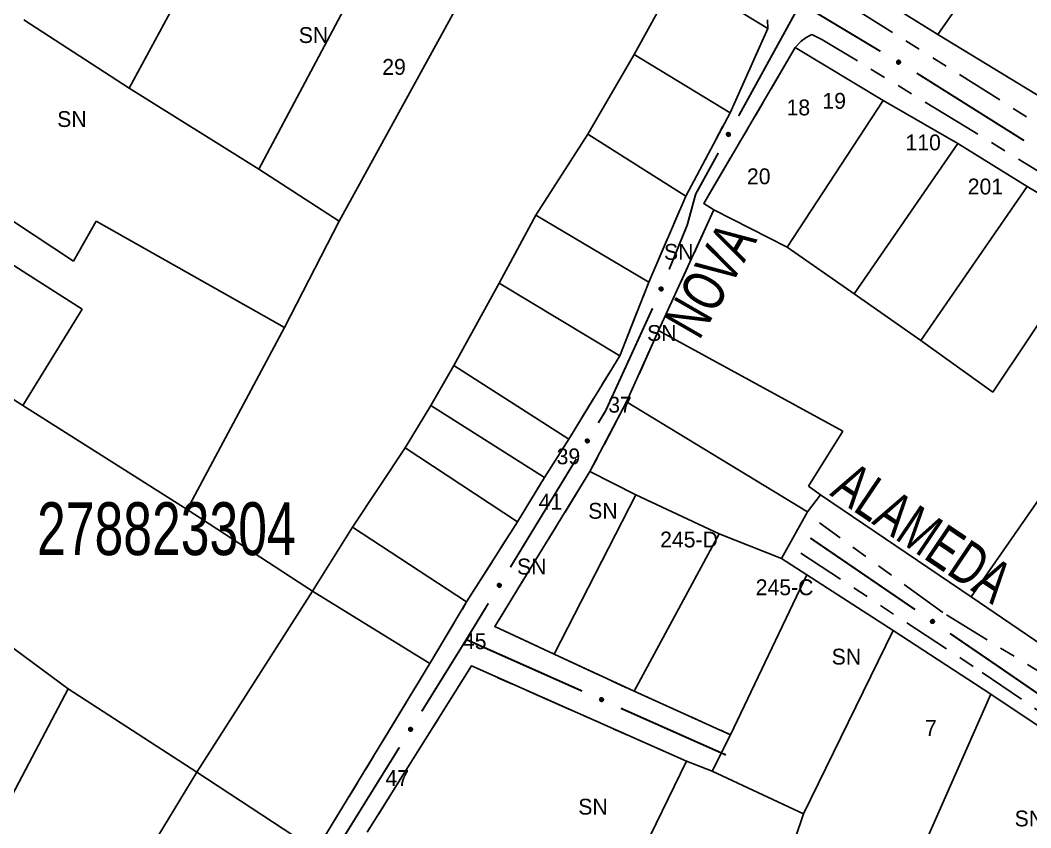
# Model space of a CAD drawing. Extents: x 205454 to 206599, y 4874260 to 4875179.
# Drawn here: x 205836.1 to 205931.7, y 4874680.3 to 4874756.7 of the extents above; entities that cross this region are included whole.
import ezdxf
from ezdxf.enums import TextEntityAlignment as Align

# ---------------------------------------------------------------- set-up
doc = ezdxf.new("R2010")
doc.units = 0
doc.header["$LTSCALE"] = 1.5
doc.header["$MEASUREMENT"] = 0
doc.linetypes.add('TRACO_25', pattern=[8, 3, -1, 1, -1, 1, -1])
for name, color, linetype in [('CD_MALHA_LOTES', 7, 'CONTINUOUS'), ('CD_TXT_QUADRA', 255, 'CONTINUOUS'), ('RU-QUADRA', 210, 'CONTINUOUS'), ('SV-EIXO-RUA-N-PAV', 6, 'CONTINUOUS'), ('SV-RUA-NAO-PAV', 7, 'CONTINUOUS'), ('SV-TXT-RUA-N-PAV', 7, 'CONTINUOUS'), ('Th_NmrPort', 7, 'CONTINUOUS')]:
    doc.layers.add(name, color=color, linetype=linetype)
doc.styles.add('ARIAL', font='ARIAL.SHX')

msp = doc.modelspace()

# ---------------------------------------------------------------- linework, layer by layer
at = {"layer": 'CD_MALHA_LOTES', "linetype": 'Continuous', "flags": 128}
for points in [[(205858.64849, 4874742.623141), (205875.685457, 4874774.701755)], [(205883.820225, 4874769.790197), (205866.220475, 4874737.711583)], [(205922.87439, 4874755.377373), (205931.118919, 4874767.214702)], [(205846.369595, 4874750.297451), (205852.509042, 4874761.655429)], [(205894.154962, 4874753.469499), (205898.350251, 4874761.092646)], [(205898.350251, 4874761.092646), (205906.791992, 4874755.925278)], [(205922.87439, 4874755.377373), (205914.402946, 4874760.672025)], [(205846.369595, 4874750.297451), (205836.392992, 4874756.743871)], [(205906.791992, 4874755.925278), (205903.210647, 4874747.943996)], [(205937.434683, 4874746.489921), (205922.87439, 4874755.377373)], [(205889.755025, 4874745.948676), (205894.154962, 4874753.469499)], [(205903.210647, 4874747.943996), (205894.154962, 4874753.469499)], [(205900.721418, 4874739.363794), (205909.367151, 4874754.121165)], [(205909.367151, 4874754.121165), (205917.714755, 4874749.112603)], [(205858.64849, 4874742.623141), (205846.369595, 4874750.297451)], [(205908.621829, 4874735.249617), (205917.714755, 4874749.112603)], [(205917.714755, 4874749.112603), (205924.750592, 4874745.058052)], [(205903.210647, 4874747.943996), (205899.015358, 4874740.065038)], [(205841.099902, 4874733.925591), (205820.686239, 4874747.381213)], [(205884.843467, 4874738.274366), (205889.755025, 4874745.948676)], [(205899.015358, 4874740.065038), (205889.755025, 4874745.948676)], [(205914.942158, 4874730.837312), (205924.750592, 4874745.058052)], [(205924.750592, 4874745.058052), (205931.339237, 4874740.973689)], [(205841.918495, 4874729.372167), (205818.332784, 4874744.413814)], [(205866.220475, 4874737.711583), (205858.64849, 4874742.623141)], [(205921.262486, 4874726.425007), (205931.339237, 4874740.973689)], [(205931.339237, 4874740.973689), (205938.315449, 4874736.859512)], [(205899.015358, 4874740.065038), (205895.536338, 4874731.93027)], [(205901.67543, 4874738.767536), (205900.721418, 4874739.363794)], [(205881.364446, 4874731.827946), (205884.843467, 4874738.274366)], [(205895.536338, 4874731.93027), (205884.843467, 4874738.274366)], [(205896.458177, 4874727.349206), (205901.67543, 4874738.767536)], [(205908.621829, 4874735.249617), (205901.67543, 4874738.767536)], [(205843.248709, 4874737.711583), (205841.099902, 4874733.925591)], [(205861.053107, 4874727.632657), (205843.248709, 4874737.711583)], [(205861.053107, 4874727.632657), (205866.220475, 4874737.711583)], [(205938.315449, 4874736.859512), (205928.059821, 4874721.535696)], [(205836.290668, 4874720.26532), (205812.091012, 4874735.920911)], [(205914.942158, 4874730.837312), (205908.621829, 4874735.249617)], [(205926.032546, 4874702.15733), (205947.020808, 4874732.387582)], [(205877.066833, 4874724.051312), (205881.364446, 4874731.827946)], [(205892.773586, 4874724.97223), (205881.364446, 4874731.827946)], [(205895.536338, 4874731.93027), (205892.773586, 4874724.97223)], [(205921.262486, 4874726.425007), (205914.942158, 4874730.837312)], [(205836.290668, 4874720.26532), (205841.918495, 4874729.372167)], [(205851.843936, 4874710.442204), (205861.053107, 4874727.632657)], [(205893.417264, 4874720.611497), (205896.458177, 4874727.349206)], [(205913.868894, 4874717.8389), (205896.458177, 4874727.349206)], [(205928.059821, 4874721.535696), (205921.262486, 4874726.425007)], [(205892.773586, 4874724.97223), (205887.964352, 4874717.093272)], [(205874.918026, 4874720.26532), (205877.066833, 4874724.051312)], [(205887.964352, 4874717.093272), (205877.066833, 4874724.051312)], [(205851.843936, 4874710.442204), (205836.290668, 4874720.26532)], [(205872.462247, 4874716.274679), (205874.918026, 4874720.26532)], [(205885.66206, 4874713.460765), (205874.918026, 4874720.26532)], [(205889.958971, 4874714.022853), (205893.417264, 4874720.611497)], [(205910.529853, 4874710.206805), (205893.417264, 4874720.611497)], [(205910.649104, 4874712.65146), (205913.868894, 4874717.8389)], [(205887.964352, 4874717.093272), (205885.66206, 4874713.460765)], [(205867.499527, 4874708.753855), (205872.462247, 4874716.274679)], [(205883.103956, 4874709.265476), (205872.462247, 4874716.274679)], [(205880.955484, 4874699.35492), (205889.958971, 4874714.022853)], [(205894.31165, 4874711.8167), (205889.958971, 4874714.022853)], [(205885.66206, 4874713.460765), (205883.103956, 4874709.265476)], [(205911.781993, 4874711.8167), (205910.649104, 4874712.65146)], [(205886.560304, 4874696.7612), (205894.31165, 4874711.8167)], [(205902.182249, 4874708.119904), (205894.31165, 4874711.8167)], [(205911.781993, 4874711.8167), (205910.529853, 4874710.206805)], [(205926.032546, 4874702.15733), (205911.781993, 4874711.8167)], [(205863.713534, 4874702.716732), (205851.843936, 4874710.442204)], [(205910.529853, 4874710.206805), (205908.085197, 4874705.7945)], [(205883.103956, 4874709.265476), (205878.294722, 4874701.693491)], [(205863.713534, 4874702.716732), (205867.499527, 4874708.753855)], [(205878.294722, 4874701.693491), (205867.499527, 4874708.753855)], [(205894.132773, 4874693.243281), (205902.182249, 4874708.119904)], [(205902.182249, 4874708.119904), (205908.085197, 4874705.7945)], [(205908.085197, 4874705.7945), (205910.470227, 4874704.244231)], [(205903.255512, 4874689.129105), (205910.470227, 4874704.244231)], [(205910.470227, 4874704.244231), (205918.638954, 4874698.997165)], [(205852.764853, 4874685.577441), (205863.713534, 4874702.716732)], [(205874.815702, 4874695.861015), (205863.713534, 4874702.716732)], [(205878.294722, 4874701.693491), (205874.815702, 4874695.861015)], [(205933.515577, 4874697.059328), (205926.032546, 4874702.15733)], [(205886.560304, 4874696.7612), (205880.955484, 4874699.35492)], [(205910.172098, 4874681.646074), (205918.638954, 4874698.997165)], [(205918.638954, 4874698.997165), (205927.880944, 4874692.974965)], [(205833.886051, 4874698.419119), (205840.588282, 4874693.456398)], [(205874.815702, 4874695.861015), (205864.071669, 4874678.158941)], [(205894.132773, 4874693.243281), (205886.560304, 4874696.7612)], [(205868.881271, 4874679.916927), (205878.749331, 4874695.628311)], [(205878.749331, 4874695.628311), (205899.08171, 4874686.624823)], [(205826.262904, 4874666.340505), (205840.588282, 4874693.456398)], [(205840.588282, 4874693.456398), (205852.764853, 4874685.577441)], [(205903.255512, 4874689.129105), (205894.132773, 4874693.243281)], [(205916.432801, 4874667.037766), (205927.880944, 4874692.974965)], [(205927.880944, 4874692.974965), (205939.001145, 4874685.55156)], [(205901.526365, 4874685.670811), (205903.255512, 4874689.129105)], [(205892.761381, 4874673.596598), (205899.08171, 4874686.624823)], [(205899.08171, 4874686.624823), (205901.526365, 4874685.670811)], [(205848.467239, 4874678.517076), (205852.764853, 4874685.577441)], [(205864.071669, 4874678.158941), (205852.764853, 4874685.577441)], [(205910.172098, 4874681.646074), (205901.526365, 4874685.670811)], [(205909.337338, 4874679.201418), (205910.172098, 4874681.646074)]]:
    msp.add_lwpolyline(points, dxfattribs=at)
at = {"layer": 'RU-QUADRA', "linetype": 'Continuous', "flags": 128}
for points in [[(205898.350251, 4874761.092646), (205906.791992, 4874755.925278), (205903.210647, 4874747.943996), (205899.015358, 4874740.065038), (205895.536338, 4874731.93027), (205892.773586, 4874724.97223), (205887.964352, 4874717.093272), (205885.66206, 4874713.460765), (205883.103956, 4874709.265476), (205878.294722, 4874701.693491), (205874.815702, 4874695.861015), (205864.071669, 4874678.158941), (205859.774055, 4874671.456711), (205856.704332, 4874666.135856), (205852.918339, 4874660.201057), (205850.257912, 4874655.698796), (205837.31391, 4874660.917326), (205826.262904, 4874666.340505)], [(205914.402946, 4874760.672025), (205922.87439, 4874755.377373), (205937.434683, 4874746.489921), (205943.863904, 4874742.632388), (205952.486623, 4874737.489012), (205951.957158, 4874736.505719), (205963.794488, 4874729.887404), (205969.769881, 4874726.408061), (205975.669636, 4874722.928718), (205985.5782, 4874717.331514), (205991.288861, 4874713.965628), (205998.323184, 4874709.729906), (206008.388601, 4874705.049733), (206036.660083, 4874697.294326)], [(205868.881271, 4874679.916927), (205878.749331, 4874695.628311), (205899.08171, 4874686.624823), (205901.526365, 4874685.670811), (205903.255512, 4874689.129105), (205894.132773, 4874693.243281), (205886.560304, 4874696.7612), (205880.955484, 4874699.35492), (205889.958971, 4874714.022853), (205893.417264, 4874720.611497), (205896.458177, 4874727.349206), (205901.67543, 4874738.767536), (205900.721418, 4874739.363794), (205909.367151, 4874754.121165), (205917.714755, 4874749.112603), (205924.750592, 4874745.058052), (205931.339237, 4874740.973689), (205938.315449, 4874736.859512)], [(205933.515577, 4874697.059328), (205926.032546, 4874702.15733), (205911.781993, 4874711.8167), (205910.529853, 4874710.206805), (205908.085197, 4874705.7945), (205910.470227, 4874704.244231), (205918.638954, 4874698.997165), (205927.880944, 4874692.974965), (205939.001145, 4874685.55156)]]:
    msp.add_lwpolyline(points, dxfattribs=at)
at = {"layer": 'SV-EIXO-RUA-N-PAV', "const_width": 0.18}
for points in [[(205904.027719, 4874747.660824), (205909.809254, 4874758.176234)], [(205909.881718, 4874758.30803), (205917.442382, 4874753.77355)], [(205920.872153, 4874751.715256), (205931.031083, 4874745.328069)], [(205899.962729, 4874740.267453), (205902.10054, 4874744.155687)], [(205899.163884, 4874737.338356), (205899.814642, 4874739.724469)], [(205899.814642, 4874739.724469), (205899.962729, 4874740.267453)], [(205897.453243, 4874733.147285), (205898.964831, 4874736.850676)], [(205898.964831, 4874736.850676), (205899.163884, 4874737.338356)], [(205891.441719, 4874719.763772), (205895.884839, 4874729.468483)], [(205891.271826, 4874719.484908), (205891.441719, 4874719.763772)], [(205890.751546, 4874718.630912), (205891.271826, 4874719.484908)], [(205882.42706, 4874704.966984), (205888.670424, 4874715.21493)], [(205910.808335, 4874707.734239), (205920.717154, 4874700.965538)], [(205878.260781, 4874698.128395), (205880.345939, 4874701.551002)], [(205924.020093, 4874698.709305), (205928.148768, 4874695.889013)], [(205877.737509, 4874697.285346), (205878.260781, 4874698.128395)], [(205878.260781, 4874698.128395), (205889.22652, 4874693.254733)], [(205874.045969, 4874691.337865), (205877.737509, 4874697.285346)], [(205928.148768, 4874695.889013), (205928.264528, 4874695.809938)], [(205928.264528, 4874695.809938), (205933.91976, 4874691.927241)], [(205892.881766, 4874691.630179), (205902.019881, 4874687.568795)], [(205865.608163, 4874677.743622), (205871.936518, 4874687.939304)], [(205902.019881, 4874687.568795), (205902.825256, 4874687.210851)]]:
    msp.add_lwpolyline(points, dxfattribs=at)
at = {"layer": 'SV-EIXO-RUA-N-PAV'}
for points in [[(205919.090959, 4874752.913183), (205919.138232, 4874752.925725), (205919.181425, 4874752.926837), (205919.217718, 4874752.917396), (205919.247613, 4874752.900691), (205919.276273, 4874752.880156), (205919.3006, 4874752.853077), (205919.320943, 4874752.817042), (205919.333857, 4874752.769709), (205919.332089, 4874752.725387), (205919.324736, 4874752.689311), (205919.309112, 4874752.657135), (205919.288697, 4874752.629628), (205919.259733, 4874752.605288), (205919.223014, 4874752.585029), (205919.175105, 4874752.573196), (205919.132752, 4874752.572395), (205919.097888, 4874752.582449), (205919.06564, 4874752.598361), (205919.036632, 4874752.619677), (205919.012905, 4874752.646395), (205918.992574, 4874752.683402), (205918.98152, 4874752.730844), (205918.98024, 4874752.773077), (205918.989801, 4874752.808073), (205919.006182, 4874752.839469), (205919.026429, 4874752.868464), (205919.052631, 4874752.894052), (205919.090959, 4874752.913183)], [(205902.898443, 4874745.835387), (205902.884136, 4874745.882156), (205902.881404, 4874745.925277), (205902.889477, 4874745.961898), (205902.905048, 4874745.992399), (205902.924493, 4874746.021809), (205902.95064, 4874746.047135), (205902.985886, 4874746.068816), (205903.032701, 4874746.083497), (205903.077059, 4874746.083393), (205903.113385, 4874746.0774), (205903.146125, 4874746.062993), (205903.174379, 4874746.043625), (205903.199788, 4874746.015595), (205903.22141, 4874745.979662), (205903.235034, 4874745.93223), (205903.237422, 4874745.889937), (205903.228684, 4874745.85472), (205903.213993, 4874745.821898), (205903.193781, 4874745.792111), (205903.167972, 4874745.767398), (205903.131753, 4874745.745693), (205903.08476, 4874745.732867), (205903.042605, 4874745.730003), (205903.007275, 4874745.738244), (205902.975286, 4874745.753435), (205902.945551, 4874745.77258), (205902.918999, 4874745.797803), (205902.898443, 4874745.835387)], [(205896.541235, 4874731.204163), (205896.521648, 4874731.248978), (205896.513978, 4874731.291499), (205896.517789, 4874731.328806), (205896.529752, 4874731.360894), (205896.545688, 4874731.392344), (205896.568751, 4874731.420507), (205896.601272, 4874731.446095), (205896.64609, 4874731.466059), (205896.690166, 4874731.471053), (205896.72694, 4874731.469274), (205896.761119, 4874731.458726), (205896.791411, 4874731.442732), (205896.819873, 4874731.417809), (205896.845482, 4874731.384598), (205896.864466, 4874731.339047), (205896.871699, 4874731.297308), (205896.867066, 4874731.261321), (205896.856244, 4874731.227027), (205896.839589, 4874731.195115), (205896.816791, 4874731.1676), (205896.783307, 4874731.141876), (205896.738099, 4874731.123734), (205896.696553, 4874731.116044), (205896.660509, 4874731.120171), (205896.626987, 4874731.131585), (205896.595249, 4874731.147186), (205896.565974, 4874731.169191), (205896.541235, 4874731.204163)], [(205889.542222, 4874716.857491), (205889.530009, 4874716.90485), (205889.529197, 4874716.948051), (205889.53889, 4874716.984277), (205889.555802, 4874717.014055), (205889.576536, 4874717.042571), (205889.603783, 4874717.06671), (205889.639958, 4874717.086802), (205889.687379, 4874717.099387), (205889.731689, 4874717.097311), (205889.767713, 4874717.089708), (205889.799779, 4874717.07386), (205889.827144, 4874717.053255), (205889.851282, 4874717.024123), (205889.871285, 4874716.987264), (205889.882786, 4874716.939274), (205889.883292, 4874716.896916), (205889.872996, 4874716.862122), (205889.85686, 4874716.829986), (205889.835344, 4874716.801127), (205889.808461, 4874716.777586), (205889.771314, 4874716.757512), (205889.723797, 4874716.746789), (205889.681556, 4874716.745802), (205889.646627, 4874716.755606), (205889.615346, 4874716.772205), (205889.586491, 4874716.792652), (205889.561087, 4874716.819031), (205889.542222, 4874716.857491)], [(205881.217737, 4874703.193563), (205881.205524, 4874703.240922), (205881.204711, 4874703.284122), (205881.214404, 4874703.320348), (205881.231317, 4874703.350127), (205881.25205, 4874703.378643), (205881.279297, 4874703.402781), (205881.315472, 4874703.422874), (205881.362894, 4874703.435459), (205881.407203, 4874703.433382), (205881.443227, 4874703.42578), (205881.475294, 4874703.409932), (205881.502658, 4874703.389326), (205881.526796, 4874703.360195), (205881.5468, 4874703.323336), (205881.5583, 4874703.275345), (205881.558806, 4874703.232987), (205881.548511, 4874703.198194), (205881.532375, 4874703.166057), (205881.510858, 4874703.137198), (205881.483976, 4874703.113658), (205881.446828, 4874703.093584), (205881.399311, 4874703.08286), (205881.35707, 4874703.081873), (205881.322141, 4874703.091678), (205881.29086, 4874703.108276), (205881.262006, 4874703.128724), (205881.236601, 4874703.155103), (205881.217737, 4874703.193563)], [(205922.312073, 4874700.009363), (205922.360004, 4874700.019093), (205922.403188, 4874700.017654), (205922.43886, 4874700.006087), (205922.467717, 4874699.987647), (205922.495115, 4874699.965456), (205922.517801, 4874699.936989), (205922.535981, 4874699.899816), (205922.546079, 4874699.851803), (205922.541698, 4874699.807662), (205922.532229, 4874699.772083), (205922.514732, 4874699.740885), (205922.492729, 4874699.714631), (205922.46238, 4874699.692044), (205922.424529, 4874699.673987), (205922.376005, 4874699.665002), (205922.333678, 4874699.666703), (205922.299468, 4874699.678797), (205922.268215, 4874699.696585), (205922.240516, 4874699.719576), (205922.218408, 4874699.747648), (205922.200297, 4874699.785791), (205922.192063, 4874699.833802), (205922.193277, 4874699.876037), (205922.204888, 4874699.910408), (205922.223093, 4874699.940782), (205922.245016, 4874699.968532), (205922.272683, 4874699.992528), (205922.312073, 4874700.009363)], [(205890.967554, 4874692.601403), (205891.012949, 4874692.619606), (205891.055686, 4874692.625967), (205891.092858, 4874692.621013), (205891.124564, 4874692.60807), (205891.15551, 4874692.591176), (205891.182951, 4874692.567259), (205891.207529, 4874692.533968), (205891.226108, 4874692.488559), (205891.229747, 4874692.444351), (205891.22684, 4874692.407648), (205891.215248, 4874692.37381), (205891.198332, 4874692.344022), (205891.172546, 4874692.316339), (205891.138566, 4874692.291761), (205891.092453, 4874692.274185), (205891.050512, 4874692.268236), (205891.014683, 4874692.273972), (205890.980738, 4874692.285841), (205890.949352, 4874692.303467), (205890.92255, 4874692.3271), (205890.897866, 4874692.361357), (205890.881121, 4874692.407101), (205890.87471, 4874692.448864), (205890.879941, 4874692.484764), (205890.892379, 4874692.51792), (205890.908946, 4874692.549164), (205890.931839, 4874692.57775), (205890.967554, 4874692.601403)], [(205872.821943, 4874689.57456), (205872.810124, 4874689.622019), (205872.809671, 4874689.665224), (205872.819664, 4874689.701368), (205872.836824, 4874689.731005), (205872.857794, 4874689.759348), (205872.88524, 4874689.783259), (205872.921582, 4874689.80305), (205872.969106, 4874689.81524), (205873.013396, 4874689.812795), (205873.049356, 4874689.804894), (205873.08129, 4874689.78878), (205873.108482, 4874689.767947), (205873.132377, 4874689.738616), (205873.152073, 4874689.701592), (205873.163174, 4874689.653508), (205873.163328, 4874689.611147), (205873.152744, 4874689.576441), (205873.136341, 4874689.544439), (205873.114586, 4874689.51576), (205873.087508, 4874689.492444), (205873.050195, 4874689.47268), (205873.00259, 4874689.462351), (205872.960343, 4874689.461716), (205872.925497, 4874689.47181), (205872.894354, 4874689.488668), (205872.865671, 4874689.509355), (205872.840487, 4874689.535944), (205872.821943, 4874689.57456)]]:
    msp.add_lwpolyline(points, close=True, dxfattribs=at)
for points in [[(205918.98024, 4874752.773077), (205919.288697, 4874752.629628)], [(205918.98152, 4874752.730844), (205919.259733, 4874752.605288)], [(205918.982226, 4874752.749985), (205919.269619, 4874752.618991)], [(205918.987601, 4874752.78813), (205919.296058, 4874752.644503)], [(205918.989801, 4874752.808073), (205919.309112, 4874752.657135)], [(205918.991127, 4874752.70646), (205919.2385, 4874752.596286)], [(205918.992574, 4874752.683402), (205919.223014, 4874752.585029)], [(205918.999998, 4874752.822065), (205919.314072, 4874752.671886)], [(205919.006182, 4874752.839469), (205919.324736, 4874752.689311)], [(205919.008686, 4874752.664107), (205919.192168, 4874752.582704)], [(205919.012905, 4874752.646395), (205919.175105, 4874752.573196)], [(205919.020117, 4874752.852958), (205919.325063, 4874752.711437)], [(205919.026429, 4874752.868464), (205919.332089, 4874752.725387)], [(205919.028817, 4874752.631349), (205919.148174, 4874752.575676)], [(205919.036632, 4874752.619677), (205919.132752, 4874752.572395)], [(205919.043514, 4874752.878704), (205919.329268, 4874752.750284)], [(205919.052631, 4874752.894052), (205919.333857, 4874752.769709)], [(205919.071591, 4874752.901643), (205919.32341, 4874752.793575)], [(205919.090959, 4874752.913183), (205919.320943, 4874752.817042)], [(205919.116987, 4874752.918968), (205919.304213, 4874752.838502)], [(205919.138232, 4874752.925725), (205919.3006, 4874752.853077)], [(205919.162852, 4874752.926465), (205919.280337, 4874752.870324)], [(205919.181425, 4874752.926837), (205919.276273, 4874752.880156)], [(205902.881404, 4874745.925277), (205902.924493, 4874746.021809)], [(205902.882473, 4874745.90673), (205902.934166, 4874746.02624)], [(205902.884136, 4874745.882156), (205902.95064, 4874746.047135)], [(205902.891685, 4874745.861179), (205902.965069, 4874746.051292)], [(205902.898443, 4874745.835387), (205902.985886, 4874746.068816)], [(205902.910702, 4874745.816465), (205903.009244, 4874746.072162)], [(205902.918999, 4874745.797803), (205903.032701, 4874746.083497)], [(205902.934678, 4874745.789269), (205903.052285, 4874746.079641)], [(205902.945551, 4874745.77258), (205903.077059, 4874746.083393)], [(205902.961284, 4874745.766855), (205903.091263, 4874746.076896)], [(205902.975286, 4874745.753435), (205903.113385, 4874746.0774)], [(205902.99291, 4874745.747908), (205903.131198, 4874746.067397)], [(205903.007275, 4874745.738244), (205903.146125, 4874746.062993)], [(205903.027286, 4874745.736794), (205903.159237, 4874746.050423)], [(205903.042605, 4874745.730003), (205903.174379, 4874746.043625)], [(205903.065606, 4874745.732854), (205903.185724, 4874746.02496)], [(205903.08476, 4874745.732867), (205903.199788, 4874746.015595)], [(205903.108766, 4874745.743382), (205903.209581, 4874745.994714)], [(205903.131753, 4874745.745693), (205903.22141, 4874745.979662)], [(205903.150431, 4874745.762517), (205903.224891, 4874745.948924)], [(205903.167972, 4874745.767398), (205903.235034, 4874745.93223)], [(205903.18241, 4874745.783864), (205903.233566, 4874745.905226)], [(205903.193781, 4874745.792111), (205903.237422, 4874745.889937)], [(205896.513978, 4874731.291499), (205896.545688, 4874731.392344)], [(205896.517171, 4874731.273198), (205896.554788, 4874731.397856)], [(205896.521648, 4874731.248978), (205896.568751, 4874731.420507)], [(205896.531558, 4874731.229007), (205896.582607, 4874731.426294)], [(205896.541235, 4874731.204163), (205896.601272, 4874731.446095)], [(205896.555587, 4874731.186776), (205896.624091, 4874731.452103)], [(205896.565974, 4874731.169191), (205896.64609, 4874731.466059)], [(205896.58253, 4874731.162514), (205896.665987, 4874731.464478)], [(205896.595249, 4874731.147186), (205896.690166, 4874731.471053)], [(205896.611535, 4874731.143306), (205896.705022, 4874731.466231)], [(205896.626987, 4874731.131585), (205896.72694, 4874731.469274)], [(205896.645129, 4874731.12812), (205896.745784, 4874731.461384)], [(205896.660509, 4874731.120171), (205896.761119, 4874731.458726)], [(205896.680555, 4874731.12103), (205896.775589, 4874731.447745)], [(205896.696553, 4874731.116044), (205896.791411, 4874731.442732)], [(205896.719073, 4874731.12152), (205896.804826, 4874731.425495)], [(205896.738099, 4874731.123734), (205896.819873, 4874731.417809)], [(205896.760738, 4874731.136938), (205896.832001, 4874731.398192)], [(205896.783307, 4874731.141876), (205896.845482, 4874731.384598)], [(205896.799927, 4874731.160735), (205896.852472, 4874731.354465)], [(205896.816791, 4874731.1676), (205896.864466, 4874731.339047)], [(205896.829242, 4874731.185615), (205896.866111, 4874731.312052)], [(205896.839589, 4874731.195115), (205896.871699, 4874731.297308)], [(205889.529197, 4874716.948051), (205889.576536, 4874717.042571)], [(205889.52944, 4874716.929475), (205889.586396, 4874717.046567)], [(205889.530009, 4874716.90485), (205889.603783, 4874717.06671)], [(205889.536618, 4874716.883558), (205889.618382, 4874717.070221)], [(205889.542222, 4874716.857491), (205889.639958, 4874717.086802)], [(205889.553628, 4874716.838044), (205889.663442, 4874717.089106)], [(205889.561087, 4874716.819031), (205889.687379, 4874717.099387)], [(205889.576371, 4874716.809808), (205889.706773, 4874717.094664)], [(205889.586491, 4874716.792652), (205889.731689, 4874717.097311)], [(205889.601953, 4874716.786233), (205889.74559, 4874717.090189)], [(205889.615346, 4874716.772205), (205889.767713, 4874717.089708)], [(205889.632707, 4874716.765899), (205889.785063, 4874717.078923)], [(205889.646627, 4874716.755606), (205889.799779, 4874717.07386)], [(205889.666554, 4874716.753268), (205889.81232, 4874717.060719)], [(205889.681556, 4874716.745802), (205889.827144, 4874717.053255)], [(205889.704661, 4874716.747628), (205889.837648, 4874717.034104)], [(205889.723797, 4874716.746789), (205889.851282, 4874717.024123)], [(205889.748247, 4874716.756226), (205889.860136, 4874717.002827)], [(205889.771314, 4874716.757512), (205889.871285, 4874716.987264)], [(205889.790721, 4874716.77349), (205889.873396, 4874716.956402)], [(205889.808461, 4874716.777586), (205889.882786, 4874716.939274)], [(205889.823618, 4874716.793393), (205889.880119, 4874716.912361)], [(205889.835344, 4874716.801127), (205889.883292, 4874716.896916)], [(205881.204711, 4874703.284122), (205881.25205, 4874703.378643)], [(205881.204954, 4874703.265546), (205881.26191, 4874703.382639)], [(205881.205524, 4874703.240922), (205881.279297, 4874703.402781)], [(205881.212132, 4874703.21963), (205881.293897, 4874703.406293)], [(205881.217737, 4874703.193563), (205881.315472, 4874703.422874)], [(205881.229142, 4874703.174115), (205881.338956, 4874703.425178)], [(205881.236601, 4874703.155103), (205881.362894, 4874703.435459)], [(205881.251885, 4874703.145879), (205881.382287, 4874703.430735)], [(205881.262006, 4874703.128724), (205881.407203, 4874703.433382)], [(205881.277468, 4874703.122305), (205881.421104, 4874703.42626)], [(205881.29086, 4874703.108276), (205881.443227, 4874703.42578)], [(205881.308221, 4874703.101971), (205881.460577, 4874703.414995)], [(205881.322141, 4874703.091678), (205881.475294, 4874703.409932)], [(205881.342068, 4874703.089339), (205881.487834, 4874703.396791)], [(205881.35707, 4874703.081873), (205881.502658, 4874703.389326)], [(205881.380175, 4874703.083699), (205881.513162, 4874703.370176)], [(205881.399311, 4874703.08286), (205881.526796, 4874703.360195)], [(205881.423761, 4874703.092297), (205881.535651, 4874703.338899)], [(205881.446828, 4874703.093584), (205881.5468, 4874703.323336)], [(205881.466235, 4874703.109562), (205881.54891, 4874703.292474)], [(205881.483976, 4874703.113658), (205881.5583, 4874703.275345)], [(205881.499132, 4874703.129465), (205881.555633, 4874703.248433)], [(205881.510858, 4874703.137198), (205881.558806, 4874703.232987)], [(205922.192063, 4874699.833802), (205922.46238, 4874699.692044)], [(205922.193277, 4874699.876037), (205922.492729, 4874699.714631)], [(205922.193897, 4874699.852868), (205922.473057, 4874699.705139)], [(205922.200213, 4874699.808894), (205922.440652, 4874699.68431)], [(205922.200297, 4874699.785791), (205922.424529, 4874699.673987)], [(205922.201515, 4874699.89063), (205922.500956, 4874699.729046)], [(205922.204888, 4874699.910408), (205922.514732, 4874699.740885)], [(205922.215242, 4874699.765578), (205922.393599, 4874699.673487)], [(205922.215892, 4874699.923773), (205922.520555, 4874699.755318)], [(205922.218408, 4874699.747648), (205922.376005, 4874699.665002)], [(205922.223093, 4874699.940782), (205922.532229, 4874699.772083)], [(205922.233404, 4874699.731689), (205922.349267, 4874699.669068)], [(205922.2378, 4874699.953425), (205922.533861, 4874699.794151)], [(205922.240516, 4874699.719576), (205922.333678, 4874699.666703)], [(205922.245016, 4874699.968532), (205922.541698, 4874699.807662)], [(205922.262676, 4874699.977745), (205922.540352, 4874699.832682)], [(205922.272683, 4874699.992528), (205922.546079, 4874699.851803)], [(205922.292058, 4874699.998986), (205922.537059, 4874699.876244)], [(205922.312073, 4874700.009363), (205922.535981, 4874699.899816)], [(205922.338397, 4874700.013602), (205922.520547, 4874699.922226)], [(205922.360004, 4874700.019093), (205922.517801, 4874699.936989)], [(205922.384625, 4874700.018379), (205922.498591, 4874699.955401)], [(205922.403188, 4874700.017654), (205922.495115, 4874699.965456)], [(205890.87471, 4874692.448864), (205891.198332, 4874692.344022)], [(205890.879491, 4874692.426186), (205891.180691, 4874692.331143)], [(205890.879941, 4874692.484764), (205891.215248, 4874692.37381)], [(205890.880184, 4874692.464701), (205891.203828, 4874692.359683)], [(205890.881121, 4874692.407101), (205891.172546, 4874692.316339)], [(205890.888358, 4874692.499892), (205891.218376, 4874692.389055)], [(205890.892379, 4874692.51792), (205891.22684, 4874692.407648)], [(205890.893623, 4874692.384067), (205891.152566, 4874692.304819)], [(205890.897866, 4874692.361357), (205891.138566, 4874692.291761)], [(205890.904568, 4874692.533005), (205891.224472, 4874692.429649)], [(205890.908946, 4874692.549164), (205891.229747, 4874692.444351)], [(205890.916206, 4874692.344166), (205891.108231, 4874692.2857)], [(205890.92255, 4874692.3271), (205891.092453, 4874692.274185)], [(205890.924658, 4874692.561407), (205891.223917, 4874692.468719)], [(205890.931839, 4874692.57775), (205891.226108, 4874692.488559)], [(205890.940175, 4874692.314102), (205891.065421, 4874692.273369)], [(205890.949352, 4874692.303467), (205891.050512, 4874692.268236)], [(205890.949734, 4874692.587592), (205891.212834, 4874692.510976)], [(205890.967554, 4874692.601403), (205891.207529, 4874692.533968)], [(205890.992684, 4874692.610313), (205891.188311, 4874692.553232)], [(205891.012949, 4874692.619606), (205891.182951, 4874692.567259)], [(205891.037296, 4874692.623337), (205891.16074, 4874692.581912)], [(205891.055686, 4874692.625967), (205891.15551, 4874692.591176)], [(205872.809671, 4874689.665224), (205872.857794, 4874689.759348)], [(205872.809759, 4874689.646647), (205872.867687, 4874689.763262)], [(205872.810124, 4874689.622019), (205872.88524, 4874689.783259)], [(205872.816555, 4874689.600673), (205872.899869, 4874689.786649)], [(205872.821943, 4874689.57456), (205872.921582, 4874689.80305)], [(205872.833186, 4874689.555018), (205872.945084, 4874689.805159)], [(205872.840487, 4874689.535944), (205872.969106, 4874689.81524)], [(205872.855694, 4874689.526594), (205872.988459, 4874689.810356)], [(205872.865671, 4874689.509355), (205873.013396, 4874689.812795)], [(205872.881079, 4874689.502807), (205873.027238, 4874689.805558)], [(205872.894354, 4874689.488668), (205873.049356, 4874689.804894)], [(205872.911662, 4874689.482219), (205873.066616, 4874689.793965)], [(205872.925497, 4874689.47181), (205873.08129, 4874689.78878)], [(205872.945403, 4874689.469306), (205873.093721, 4874689.775535)], [(205872.960343, 4874689.461716), (205873.108482, 4874689.767947)], [(205872.983462, 4874689.463349), (205873.118827, 4874689.74871)], [(205873.00259, 4874689.462351), (205873.132377, 4874689.738616)], [(205873.027118, 4874689.471585), (205873.141054, 4874689.717248)], [(205873.050195, 4874689.47268), (205873.152073, 4874689.701592)], [(205873.069734, 4874689.488495), (205873.153927, 4874689.670714)], [(205873.087508, 4874689.492444), (205873.163174, 4874689.653508)], [(205873.102796, 4874689.508124), (205873.160284, 4874689.626618)], [(205873.114586, 4874689.51576), (205873.163328, 4874689.611147)]]:
    msp.add_lwpolyline(points, dxfattribs=at)
at = {"layer": 'SV-RUA-NAO-PAV', "linetype": 'TRACO_25'}
for points in [[(205796.758823, 4874827.21934, 9.43443), (205808.245588, 4874820.819468, 9.43443), (205850.332158, 4874796.910662, 9.320269), (205894.452906, 4874770.745848, 8.993005), (205941.046458, 4874741.430959, 8.658131), (205956.665059, 4874731.20269, 8.216705), (205996.426644, 4874707.623069, 5.644263), (206000.659513, 4874705.5511, 5.362664), (206004.26999, 4874703.929415, 5.187616), (206007.986553, 4874702.433563, 5.02779), (206017.387526, 4874700.544642, 4.769023), (206041.48215, 4874694.203952, 4.25149), (206059.82788, 4874690.314995, 4.25149), (206061.561002, 4874689.934554, 4.25149), (206061.053747, 4874688.243703, 4.25149), (206075.764149, 4874684.692916, 4.25149), (206094.532592, 4874680.127619, 4.25149), (206109.581164, 4874676.069578, 4.25149)], [(205843.650583, 4874654.696032, 8.741849), (205845.709863, 4874654.069295, 8.741849), (205847.500542, 4874653.979761, 8.741849), (205848.933084, 4874654.158829, 8.741849), (205849.917958, 4874655.143702, 8.741849), (205850.257912, 4874655.698796, 8.741849), (205852.918339, 4874660.201057, 8.741849), (205856.704332, 4874666.135856, 8.741849), (205859.774055, 4874671.456711, 8.741849), (205864.071669, 4874678.158941, 8.741849), (205874.815702, 4874695.861015, 8.741849), (205878.294722, 4874701.693491, 8.741849), (205883.103956, 4874709.265476, 8.741849), (205885.66206, 4874713.460765, 8.741849), (205887.964352, 4874717.093272, 8.741849), (205892.773586, 4874724.97223, 8.741849), (205895.536338, 4874731.93027, 8.741849), (205899.015358, 4874740.065038, 8.741849), (205903.210647, 4874747.943996, 8.741849), (205906.791992, 4874755.925278, 8.741849), (205906.772003, 4874756.764712, 8.741849)], [(205954.76574, 4874728.626157, 8.171041), (205925.519446, 4874746.643841, 8.741849), (205911.89782, 4874754.906883, 8.741849), (205910.957714, 4874755.354553, 8.741849), (205910.42051, 4874755.085951, 8.741849), (205909.928074, 4874754.727815, 8.741849), (205909.367151, 4874754.121165, 8.741849), (205900.721418, 4874739.363794, 8.741849), (205901.67543, 4874738.767536, 8.741849), (205896.458177, 4874727.349206, 8.741849), (205893.417264, 4874720.611497, 8.741849), (205889.958971, 4874714.022853, 8.741849), (205880.955484, 4874699.35492, 8.741849), (205886.560304, 4874696.7612, 8.741849), (205894.132773, 4874693.243281, 8.741849), (205903.255512, 4874689.129105, 8.741849), (205901.526365, 4874685.670811, 8.741849), (205899.08171, 4874686.624823, 8.741849), (205878.749331, 4874695.628311, 8.741849), (205868.881271, 4874679.916927, 8.741849)], [(205923.335024, 4874700.68121, 8.376532), (205911.667857, 4874709.161914, 8.559191)], [(205909.915186, 4874706.311301, 8.559191), (205927.071062, 4874695.025518, 8.399364), (205953.748131, 4874676.703647, 8.323256), (205955.016269, 4874678.47904, 8.26237), (205963.428252, 4874673.364216, 7.782891), (205976.109632, 4874664.82542, 7.356688), (205982.534865, 4874661.274633, 6.839155), (205989.044641, 4874658.653815, 6.565167), (205996.283344, 4874655.948162, 6.055245), (205996.907097, 4874655.737097, 6.055245), (205996.822554, 4874654.384417, 6.055245), (205996.484384, 4874652.355396, 6.055245), (205992.764512, 4874640.265813, 6.055245), (205987.269247, 4874619.933333, 6.755436), (205983.887546, 4874609.280973, 6.405341), (205961.658602, 4874613.952684, 7.546957), (205945.63886, 4874619.28619, 7.66873), (205909.136689, 4874631.246901, 7.912274), (205876.656676, 4874641.834008, 8.132987), (205854.931858, 4874650.219336, 8.132987)], [(206005.445893, 4874699.614674, 6.100909), (206006.037691, 4874699.107419, 6.100909), (206006.206776, 4874698.431079, 6.100909), (206005.953148, 4874697.501111, 6.100909), (206001.049681, 4874678.859481, 6.100909), (205996.738012, 4874661.950974, 6.100909), (205996.146214, 4874660.260123, 6.100909), (205995.216246, 4874659.83741, 6.100909), (205994.03265, 4874659.83741, 6.100909), (205992.933597, 4874660.091038, 6.100909), (205990.650949, 4874660.851921, 6.367287), (205986.170194, 4874662.711857, 6.580389), (205982.281238, 4874664.233622, 6.740215), (205976.828244, 4874667.319425, 7.227304), (205967.057854, 4874673.278094, 7.554568), (205955.105006, 4874680.981531, 8.285203), (205947.999239, 4874685.580613, 8.292813), (205923.335024, 4874700.68121, 8.376532)]]:
    msp.add_polyline3d(points, dxfattribs=at)

# ---------------------------------------------------------------- texts
at = {"layer": 'CD_TXT_QUADRA', "style": 'ARIAL', "width": 0.7}
msp.add_text('278823304', height=5, dxfattribs=at).set_placement((205837.650313, 4874706.11537))
at = {"layer": 'SV-TXT-RUA-N-PAV', "style": 'ARIAL', "width": 0.7}
for s, rotation, p in [('NOVA', 60, (205900.294454, 4874726.36619)), ('ALAMEDA ', 326, (205912.569016, 4874711.830525))]:
    msp.add_text(s, height=4, rotation=rotation, dxfattribs=at).set_placement(p)
at = {"layer": 'Th_NmrPort', "color": 1}
for s, p in [('SN', (205862.410894, 4874755.310896)), ('29', (205870.310316, 4874752.297714)), ('19', (205911.950638, 4874749.086586)), ('18', (205908.559815, 4874748.464598)), ('SN', (205839.559046, 4874747.367586)), ('110', (205919.808264, 4874745.157773)), ('20', (205904.813697, 4874741.94961)), ('201', (205925.701485, 4874740.983408)), ('SN', (205896.966513, 4874734.801332)), ('SN', (205895.366965, 4874727.128013)), ('37', (205891.693263, 4874720.343801)), ('39', (205886.807022, 4874715.45756)), ('41', (205885.10586, 4874711.166293)), ('SN', (205889.794184, 4874710.305913)), ('245-D', (205896.599772, 4874707.592176)), ('SN', (205883.060904, 4874705.03358)), ('245-C', (205905.640074, 4874703.075588)), ('45', (205877.939373, 4874697.973443)), ('SN', (205912.826689, 4874696.513162)), ('7', (205921.655561, 4874689.761962)), ('47', (205870.610012, 4874685.024905)), ('SN', (205888.853327, 4874682.318864)), ('SN', (205930.139975, 4874681.203123))]:
    msp.add_text(s, height=1.5, dxfattribs=at).set_placement(p, align=Align.MIDDLE_LEFT)

doc.saveas('drawing.dxf')
